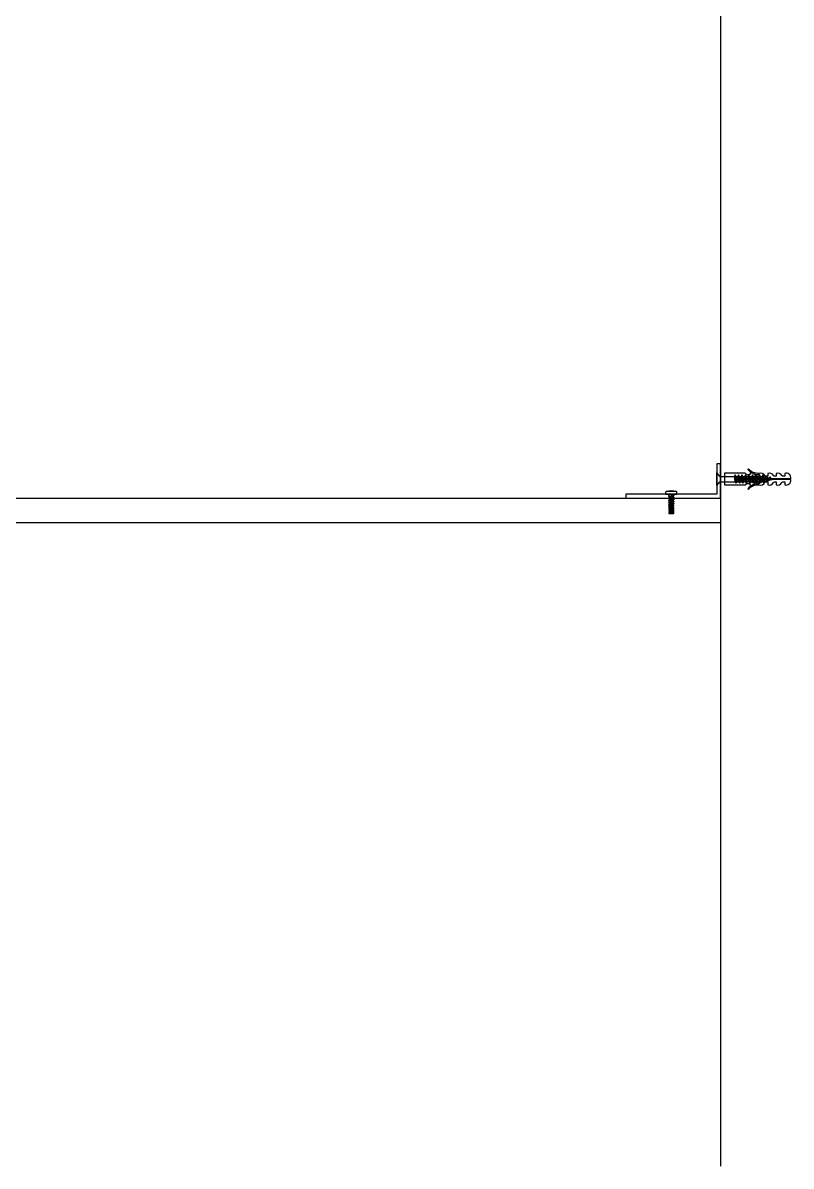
# Model space of a CAD drawing. Header units: inches. Extents: x 129892 to 140765, y 18172 to 24435.
# Drawn here: x 138962 to 139367, y 22873 to 23476 of the extents above; entities that cross this region are included whole.
import ezdxf

# ---------------------------------------------------------------- set-up
doc = ezdxf.new("R2010")
doc.units = ezdxf.units.IN
doc.header["$MEASUREMENT"] = 0

# ---------------------------------------------------------------- blocks, each defined once
blk = doc.blocks.new('A$C50743CB1')
blk.add_lwpolyline([(16.66, 7.94, 0.247638), (22.75, 10.51), (22.36, 10.83, -0.24938), (16.66, 8.44, 0.369054), (13.7, 7.25, -0.279225), (13.17, 6.93), (12.17, 6.93), (12.17, 8.44, 0.369054), (9.21, 7.25, -0.279225), (8.68, 6.93), (7.68, 6.93), (7.68, 8.44, 0.369054), (4.73, 7.25, -0.279225), (4.2, 6.93), (3.2, 6.93), (3.2, 8.44, 0.569838), (0, 5.69), (27.93, 5.69), (27.93, 5.14), (0, 5.14, 0.569838), (3.2, 2.39), (3.2, 3.9), (4.2, 3.9, -0.279225), (4.73, 3.58, 0.369054), (7.68, 2.39), (7.68, 3.9), (8.68, 3.9, -0.279225), (9.21, 3.58, 0.369054), (12.17, 2.39), (12.17, 3.9), (13.17, 3.9, -0.279225), (13.7, 3.58, 0.369054), (16.66, 2.39, -0.24938), (22.36, 0), (22.75, 0.32, 0.247638), (16.66, 2.9), (16.66, 3.9), (18.04, 3.9, -0.279225), (18.57, 3.58, 0.369054), (21.53, 2.39), (21.53, 3.13), (23.27, 3.13), (24.07, 2.32), (35, 2.32), (35, 8.51), (24.07, 8.51), (23.27, 7.71), (21.53, 7.71), (21.53, 8.44, 0.369054), (18.57, 7.25, -0.279225), (18.04, 6.93), (16.66, 6.93)], format="xyb", close=True)
blk = doc.blocks.new('A$C604D7AA8')
for p, q in [((3.25, 24.22), (7.59, 24.86)), ((7.59, 24.86), (3.25, 24.22)), ((4.04, 24.79), (3.25, 24.22)), ((3.25, 24.22), (4.04, 23.88)), ((4.54, 26.71), (3.76, 26.14)), ((7.01, 26.62), (3.76, 26.14)), ((3.76, 26.14), (4.3, 25.76)), ((4.03, 24.78), (4.3, 25.76)), ((4.04, 24.8), (6.69, 25.19)), ((4.04, 24.8), (6.69, 25.19)), ((4.04, 23.88), (6.79, 24.29)), ((6.79, 24.29), (4.04, 23.88)), ((5.06, 28.61), (4.27, 28.04)), ((5.86, 28.27), (4.27, 28.04)), ((4.27, 28.04), (4.81, 27.66)), ((6.45, 26.08), (4.3, 25.76)), ((4.55, 26.71), (4.81, 27.66)), ((4.55, 26.71), (6.22, 26.96)), ((4.55, 26.71), (6.22, 26.96)), ((5.86, 28.27), (4.81, 27.66)), ((5.06, 28.61), (5.42, 29.94)), ((5.06, 28.61), (5.86, 28.27)), ((6.22, 26.96), (5.42, 29.94)), ((6.22, 26.96), (7.01, 26.62)), ((7.01, 26.62), (6.45, 26.08)), ((6.69, 25.19), (6.45, 26.08)), ((6.69, 25.19), (7.59, 24.86)), ((7.59, 24.86), (6.79, 24.29)), ((6.79, 23.38), (6.79, 24.29)), ((7.58, 23.04), (3.25, 22.4)), ((3.25, 22.4), (7.58, 23.04)), ((4.03, 22.97), (3.25, 22.4)), ((3.25, 22.4), (4.03, 22.06)), ((3.25, 20.57), (7.59, 21.21)), ((7.59, 21.21), (3.25, 20.57)), ((4.04, 21.14), (3.25, 20.57)), ((3.25, 20.57), (4.04, 20.23)), ((3.25, 18.74), (7.58, 19.38)), ((7.58, 19.38), (3.25, 18.74)), ((4.03, 19.31), (3.25, 18.74)), ((3.25, 18.74), (4.03, 18.4)), ((4.03, 22.97), (4.03, 23.89)), ((4.03, 21.14), (4.03, 22.06)), ((4.03, 19.31), (4.03, 20.23)), ((4.03, 17.48), (4.03, 18.4)), ((4.04, 22.97), (6.79, 23.38)), ((6.79, 22.46), (4.04, 22.06)), ((4.04, 21.14), (6.79, 21.55)), ((4.04, 21.14), (6.79, 21.55)), ((6.79, 20.63), (4.04, 20.23)), ((4.04, 19.32), (6.79, 19.72)), ((4.04, 19.32), (6.79, 19.72)), ((6.79, 18.81), (4.04, 18.4)), ((6.79, 18.81), (4.04, 18.4)), ((6.79, 23.38), (7.58, 23.04)), ((7.58, 23.04), (6.79, 22.46)), ((6.79, 22.46), (6.79, 21.55)), ((6.79, 21.55), (7.59, 21.21)), ((7.59, 21.21), (6.79, 20.63)), ((6.79, 19.72), (6.79, 20.63)), ((6.79, 19.72), (7.58, 19.38)), ((7.58, 19.38), (6.79, 18.81)), ((6.79, 17.89), (6.79, 18.81)), ((3.25, 16.91), (7.59, 17.55)), ((7.59, 17.55), (3.25, 16.91)), ((4.04, 17.48), (3.25, 16.91)), ((3.25, 16.91), (4.04, 16.57)), ((3.25, 15.08), (7.59, 15.72)), ((7.59, 15.72), (3.25, 15.08)), ((4.04, 15.65), (3.25, 15.08)), ((3.25, 15.08), (4.04, 14.75)), ((3.25, 13.25), (7.59, 13.89)), ((7.59, 13.89), (3.25, 13.25)), ((4.04, 13.82), (3.25, 13.25)), ((3.25, 13.25), (4.04, 12.91)), ((3.25, 11.43), (7.59, 12.07)), ((7.59, 12.07), (3.25, 11.43)), ((4.04, 17.49), (6.79, 17.89)), ((4.04, 17.48), (6.79, 17.89)), ((6.79, 16.98), (4.04, 16.57)), ((4.04, 15.65), (4.04, 16.57)), ((4.04, 15.66), (6.79, 16.06)), ((4.04, 15.66), (6.79, 16.06)), ((6.79, 15.15), (4.04, 14.74)), ((6.79, 15.15), (4.04, 14.74)), ((4.04, 13.82), (4.04, 14.75)), ((4.04, 13.82), (6.79, 14.23)), ((6.79, 13.32), (4.04, 12.91)), ((4.04, 12), (4.04, 12.91)), ((4.04, 12), (6.79, 12.41)), ((4.04, 12), (6.79, 12.41)), ((6.79, 17.89), (7.59, 17.55)), ((7.59, 17.55), (6.79, 16.98)), ((6.79, 16.98), (6.79, 16.07)), ((6.79, 16.06), (7.59, 15.72)), ((7.59, 15.72), (6.79, 15.15)), ((6.79, 15.15), (6.79, 14.23)), ((6.79, 14.23), (7.59, 13.89)), ((7.59, 13.89), (6.79, 13.32)), ((6.79, 12.41), (6.79, 13.32)), ((6.79, 12.41), (7.59, 12.07)), ((7.59, 12.07), (6.79, 11.49)), ((4.04, 12), (3.25, 11.43)), ((3.25, 11.43), (4.04, 11.09)), ((3.25, 9.6), (7.58, 10.24)), ((7.58, 10.24), (3.25, 9.6)), ((4.03, 10.17), (3.25, 9.6)), ((3.25, 9.6), (4.04, 9.26)), ((4.03, 1.5), (4.03, 9.27)), ((6.79, 11.49), (4.04, 11.09)), ((6.79, 11.49), (4.04, 11.09)), ((4.04, 10.17), (4.04, 11.09)), ((4.04, 10.17), (6.79, 10.58)), ((4.04, 10.18), (6.79, 10.58)), ((6.79, 9.67), (4.04, 9.26)), ((6.79, 10.58), (6.79, 11.49)), ((6.79, 10.58), (7.58, 10.24)), ((7.58, 10.24), (6.79, 9.67)), ((6.79, 1.5), (6.79, 9.66)), ((3.85, 0), (2, 0)), ((6.97, 0), (3.85, 0)), ((8.83, 0), (6.97, 0))]:
    blk.add_line(p, q)
blk.add_lwpolyline([(4.03, 1.5), (2, 0), (8.83, 0), (6.79, 1.5)])
at = {"rotation": 270}
blk.add_blockref('A$C50743CB1', (0, 39), dxfattribs=at)
blk = doc.blocks.new('A$C0CAF297A')
at = {"color": 7, "linetype": 'Continuous', "lineweight": 15}
for p, q in [((1.23, 10.26), (1.78, 9.62)), ((1.57, 9.56), (1.57, 9.42)), ((1.57, 8.49), (1.57, 8.36)), ((1.57, 7.42), (1.57, 7.29)), ((1.57, 6.36), (1.57, 6.22)), ((1.68, 9.62), (1.65, 9.62)), ((1.68, 9.62), (2.46, 9.62)), ((2.14, 8.02), (2.14, 7.78)), ((2.14, 6.96), (2.14, 6.72)), ((2.46, 9.62), (3.38, 9.62)), ((3.86, 8.29), (3.86, 8.53)), ((3.86, 7.22), (3.86, 7.46)), ((3.86, 6.16), (3.86, 6.4)), ((4.22, 9.62), (4.77, 10.26)), ((4.43, 8.89), (4.43, 9.02)), ((4.43, 7.82), (4.43, 7.96)), ((4.43, 6.76), (4.43, 6.89)), ((1.57, 5.29), (1.57, 5.16)), ((1.57, 4.22), (1.57, 4.09)), ((1.57, 3.16), (1.57, 3.02)), ((1.57, 2.09), (1.57, 1.96)), ((1.57, 1.02), (1.57, 0.89)), ((2.14, 5.89), (2.14, 5.65)), ((2.14, 4.82), (2.14, 4.58)), ((2.14, 3.76), (2.14, 3.52)), ((2.14, 2.69), (2.14, 2.45)), ((2.14, 1.62), (2.14, 1.38)), ((2.14, 0.56), (2.14, 0.32)), ((3.86, 5.09), (3.86, 5.33)), ((3.86, 4.02), (3.86, 4.26)), ((3.86, 2.96), (3.86, 3.2)), ((3.86, 1.89), (3.86, 2.13)), ((3.86, 0.82), (3.86, 1.06)), ((4.43, 5.69), (4.43, 5.82)), ((4.43, 4.62), (4.43, 4.76)), ((4.43, 3.56), (4.43, 3.69)), ((4.43, 2.49), (4.43, 2.62)), ((4.43, 1.42), (4.43, 1.56)), ((4.43, 0.36), (4.43, 0.49))]:
    blk.add_line(p, q, dxfattribs=at)
blk.add_line((1.62, 0), (3.86, 0))
blk.add_lwpolyline([(0.5, 11.76), (5.5, 11.76, -0.414214), (6, 11.26), (6, 10.26), (0, 10.26), (0, 11.26, -0.414214)], format="xyb", close=True)
blk.add_lwpolyline([(1.23, 10.26), (4.77, 10.26)])
at = {"color": 7, "linetype": 'Continuous', "lineweight": 15, "flags": 128}
for points in [[(4.4, 7.99), (4.41, 7.98), (4.42, 7.98), (4.43, 7.97), (4.43, 7.96), (4.43, 7.96), (4.43, 7.95), (4.43, 7.94), (4.42, 7.94), (4.42, 7.93), (4.41, 7.92), (4.39, 7.92), (4.38, 7.91), (4.36, 7.9), (4.34, 7.9), (4.32, 7.89), (4.3, 7.88), (4.27, 7.87), (4.24, 7.87), (4.21, 7.86), (4.17, 7.85), (4.13, 7.84), (4.09, 7.84), (4.05, 7.83), (4.01, 7.82), (3.97, 7.81), (3.92, 7.81), (3.88, 7.8), (3.83, 7.79), (3.78, 7.79), (3.74, 7.78), (3.68, 7.77), (3.62, 7.77), (3.56, 7.76), (3.49, 7.75), (3.43, 7.74), (3.37, 7.74), (3.31, 7.73), (3.25, 7.72), (3.19, 7.71), (3.13, 7.7), (3.06, 7.7), (3, 7.69), (2.94, 7.68), (2.88, 7.67), (2.82, 7.67), (2.76, 7.66), (2.7, 7.65), (2.64, 7.64), (2.59, 7.64), (2.54, 7.63), (2.49, 7.63), (2.44, 7.62), (2.39, 7.61), (2.33, 7.61), (2.28, 7.6), (2.23, 7.59), (2.18, 7.59), (2.13, 7.58), (2.08, 7.57), (2.04, 7.57), (1.99, 7.56), (1.95, 7.55), (1.91, 7.54), (1.87, 7.54), (1.84, 7.53), (1.8, 7.52), (1.77, 7.51), (1.74, 7.51), (1.72, 7.5), (1.69, 7.49), (1.67, 7.49), (1.65, 7.48), (1.63, 7.47), (1.61, 7.46), (1.6, 7.46), (1.59, 7.45), (1.58, 7.44), (1.57, 7.44), (1.57, 7.43), (1.57, 7.42), (1.57, 7.42)], [(4.4, 6.92), (4.41, 6.92), (4.42, 6.91), (4.43, 6.9), (4.43, 6.9), (4.43, 6.89), (4.43, 6.88), (4.43, 6.88), (4.42, 6.87), (4.42, 6.86), (4.41, 6.86), (4.39, 6.85), (4.38, 6.84), (4.36, 6.84), (4.34, 6.83), (4.32, 6.82), (4.3, 6.82), (4.27, 6.81), (4.24, 6.8), (4.21, 6.79), (4.17, 6.78), (4.13, 6.78), (4.09, 6.77), (4.05, 6.76), (4.01, 6.75), (3.97, 6.75), (3.92, 6.74), (3.88, 6.73), (3.83, 6.73), (3.78, 6.72), (3.74, 6.71), (3.68, 6.71), (3.62, 6.7), (3.56, 6.69), (3.49, 6.68), (3.43, 6.68), (3.37, 6.67), (3.31, 6.66), (3.25, 6.65), (3.19, 6.65), (3.13, 6.64), (3.06, 6.63), (3, 6.62), (2.94, 6.61), (2.88, 6.61), (2.82, 6.6), (2.76, 6.59), (2.7, 6.59), (2.64, 6.58), (2.59, 6.57), (2.54, 6.56), (2.49, 6.56), (2.44, 6.55), (2.39, 6.55), (2.33, 6.54), (2.28, 6.53), (2.23, 6.53), (2.18, 6.52), (2.13, 6.51), (2.08, 6.51), (2.04, 6.5), (1.99, 6.49), (1.95, 6.48), (1.91, 6.48), (1.87, 6.47), (1.84, 6.46), (1.8, 6.45), (1.77, 6.45), (1.74, 6.44), (1.72, 6.43), (1.69, 6.43), (1.67, 6.42), (1.65, 6.41), (1.63, 6.4), (1.61, 6.4), (1.6, 6.39), (1.59, 6.38), (1.58, 6.38), (1.57, 6.37), (1.57, 6.36), (1.57, 6.36), (1.57, 6.36)], [(4.4, 5.85), (4.41, 5.85), (4.42, 5.84), (4.43, 5.84), (4.43, 5.83), (4.43, 5.82), (4.43, 5.82), (4.43, 5.81), (4.42, 5.8), (4.42, 5.8), (4.41, 5.79), (4.39, 5.78), (4.38, 5.78), (4.36, 5.77), (4.34, 5.76), (4.32, 5.76), (4.3, 5.75), (4.27, 5.74), (4.24, 5.73), (4.21, 5.72), (4.17, 5.72), (4.13, 5.71), (4.09, 5.7), (4.05, 5.69), (4.01, 5.69), (3.97, 5.68), (3.92, 5.67), (3.88, 5.67), (3.83, 5.66), (3.78, 5.65), (3.74, 5.65), (3.68, 5.64), (3.62, 5.63), (3.56, 5.62), (3.49, 5.62), (3.43, 5.61), (3.37, 5.6), (3.31, 5.59), (3.25, 5.59), (3.19, 5.58), (3.13, 5.57), (3.06, 5.56), (3, 5.56), (2.94, 5.55), (2.88, 5.54), (2.82, 5.53), (2.76, 5.53), (2.7, 5.52), (2.64, 5.51), (2.59, 5.5), (2.54, 5.5), (2.49, 5.49), (2.44, 5.49), (2.39, 5.48), (2.33, 5.47), (2.28, 5.47), (2.23, 5.46), (2.18, 5.45), (2.13, 5.45), (2.08, 5.44), (2.04, 5.43), (1.99, 5.42), (1.95, 5.42), (1.91, 5.41), (1.87, 5.4), (1.84, 5.4), (1.8, 5.39), (1.77, 5.38), (1.74, 5.37), (1.72, 5.37), (1.69, 5.36), (1.67, 5.35), (1.65, 5.35), (1.63, 5.34), (1.61, 5.33), (1.6, 5.32), (1.59, 5.32), (1.58, 5.31), (1.57, 5.3), (1.57, 5.3), (1.57, 5.29), (1.57, 5.29)], [(4.4, 4.79), (4.41, 4.78), (4.42, 4.78), (4.43, 4.77), (4.43, 4.76), (4.43, 4.76), (4.43, 4.75), (4.43, 4.74), (4.42, 4.74), (4.42, 4.73), (4.41, 4.72), (4.39, 4.72), (4.38, 4.71), (4.36, 4.7), (4.34, 4.7), (4.32, 4.69), (4.3, 4.68), (4.27, 4.67), (4.24, 4.67), (4.21, 4.66), (4.17, 4.65), (4.13, 4.64), (4.09, 4.63), (4.05, 4.63), (4.01, 4.62), (3.97, 4.61), (3.92, 4.61), (3.88, 4.6), (3.83, 4.59), (3.78, 4.59), (3.74, 4.58), (3.68, 4.57), (3.62, 4.57), (3.56, 4.56), (3.49, 4.55), (3.43, 4.54), (3.37, 4.54), (3.31, 4.53), (3.25, 4.52), (3.19, 4.51), (3.13, 4.5), (3.06, 4.5), (3, 4.49), (2.94, 4.48), (2.88, 4.47), (2.82, 4.47), (2.76, 4.46), (2.7, 4.45), (2.64, 4.44), (2.59, 4.44), (2.54, 4.43), (2.49, 4.43), (2.44, 4.42), (2.39, 4.41), (2.33, 4.41), (2.28, 4.4), (2.23, 4.39), (2.18, 4.39), (2.13, 4.38), (2.08, 4.37), (2.04, 4.37), (1.99, 4.36), (1.95, 4.35), (1.91, 4.34), (1.87, 4.34), (1.84, 4.33), (1.8, 4.32), (1.77, 4.31), (1.74, 4.31), (1.72, 4.3), (1.69, 4.29), (1.67, 4.29), (1.65, 4.28), (1.63, 4.27), (1.61, 4.26), (1.6, 4.26), (1.59, 4.25), (1.58, 4.24), (1.57, 4.24), (1.57, 4.23), (1.57, 4.22), (1.57, 4.22)], [(4.4, 3.72), (4.41, 3.72), (4.42, 3.71), (4.43, 3.7), (4.43, 3.7), (4.43, 3.69), (4.43, 3.68), (4.43, 3.68), (4.42, 3.67), (4.42, 3.66), (4.41, 3.66), (4.39, 3.65), (4.38, 3.64), (4.36, 3.64), (4.34, 3.63), (4.32, 3.62), (4.3, 3.61), (4.27, 3.61), (4.24, 3.6), (4.21, 3.59), (4.17, 3.58), (4.13, 3.58), (4.09, 3.57), (4.05, 3.56), (4.01, 3.55), (3.97, 3.55), (3.92, 3.54), (3.88, 3.53), (3.83, 3.53), (3.78, 3.52), (3.74, 3.51), (3.68, 3.51), (3.62, 3.5), (3.56, 3.49), (3.49, 3.48), (3.43, 3.48), (3.37, 3.47), (3.31, 3.46), (3.25, 3.45), (3.19, 3.45), (3.13, 3.44), (3.06, 3.43), (3, 3.42), (2.94, 3.41), (2.88, 3.41), (2.82, 3.4), (2.76, 3.39), (2.7, 3.39), (2.64, 3.38), (2.59, 3.37), (2.54, 3.36), (2.49, 3.36), (2.44, 3.35), (2.39, 3.35), (2.33, 3.34), (2.28, 3.33), (2.23, 3.33), (2.18, 3.32), (2.13, 3.31), (2.08, 3.31), (2.04, 3.3), (1.99, 3.29), (1.95, 3.28), (1.91, 3.28), (1.87, 3.27), (1.84, 3.26), (1.8, 3.25), (1.77, 3.25), (1.74, 3.24), (1.72, 3.23), (1.69, 3.23), (1.67, 3.22), (1.65, 3.21), (1.63, 3.2), (1.61, 3.2), (1.6, 3.19), (1.59, 3.18), (1.58, 3.18), (1.57, 3.17), (1.57, 3.16), (1.57, 3.16), (1.57, 3.16)], [(4.4, 2.65), (4.41, 2.65), (4.42, 2.64), (4.43, 2.64), (4.43, 2.63), (4.43, 2.62), (4.43, 2.62), (4.43, 2.61), (4.42, 2.6), (4.42, 2.6), (4.41, 2.59), (4.39, 2.58), (4.38, 2.58), (4.36, 2.57), (4.34, 2.56), (4.32, 2.56), (4.3, 2.55), (4.27, 2.54), (4.24, 2.53), (4.21, 2.52), (4.17, 2.52), (4.13, 2.51), (4.09, 2.5), (4.05, 2.49), (4.01, 2.49), (3.97, 2.48), (3.92, 2.47), (3.88, 2.47), (3.83, 2.46), (3.78, 2.45), (3.74, 2.45), (3.68, 2.44), (3.62, 2.43), (3.56, 2.42), (3.49, 2.42), (3.43, 2.41), (3.37, 2.4), (3.31, 2.39), (3.25, 2.39), (3.19, 2.38), (3.13, 2.37), (3.06, 2.36), (3, 2.36), (2.94, 2.35), (2.88, 2.34), (2.82, 2.33), (2.76, 2.33), (2.7, 2.32), (2.64, 2.31), (2.59, 2.3), (2.54, 2.3), (2.49, 2.29), (2.44, 2.29), (2.39, 2.28), (2.33, 2.27), (2.28, 2.27), (2.23, 2.26), (2.18, 2.25), (2.13, 2.25), (2.08, 2.24), (2.04, 2.23), (1.99, 2.22), (1.95, 2.22), (1.91, 2.21), (1.87, 2.2), (1.84, 2.2), (1.8, 2.19), (1.77, 2.18), (1.74, 2.17), (1.72, 2.17), (1.69, 2.16), (1.67, 2.15), (1.65, 2.15), (1.63, 2.14), (1.61, 2.13), (1.6, 2.12), (1.59, 2.12), (1.58, 2.11), (1.57, 2.1), (1.57, 2.1), (1.57, 2.09), (1.57, 2.09)], [(4.4, 1.59), (4.41, 1.58), (4.42, 1.58), (4.43, 1.57), (4.43, 1.56), (4.43, 1.56), (4.43, 1.55), (4.43, 1.54), (4.42, 1.54), (4.42, 1.53), (4.41, 1.52), (4.39, 1.52), (4.38, 1.51), (4.36, 1.5), (4.34, 1.5), (4.32, 1.49), (4.3, 1.48), (4.27, 1.47), (4.24, 1.47), (4.21, 1.46), (4.17, 1.45), (4.13, 1.44), (4.09, 1.43), (4.05, 1.43), (4.01, 1.42), (3.97, 1.41), (3.92, 1.41), (3.88, 1.4), (3.83, 1.39), (3.78, 1.39), (3.74, 1.38), (3.68, 1.37), (3.62, 1.37), (3.56, 1.36), (3.49, 1.35), (3.43, 1.34), (3.37, 1.33), (3.31, 1.33), (3.25, 1.32), (3.19, 1.31), (3.13, 1.3), (3.06, 1.3), (3, 1.29), (2.94, 1.28), (2.88, 1.27), (2.82, 1.27), (2.76, 1.26), (2.7, 1.25), (2.64, 1.24), (2.59, 1.24), (2.54, 1.23), (2.49, 1.22), (2.44, 1.22), (2.39, 1.21), (2.33, 1.21), (2.28, 1.2), (2.23, 1.19), (2.18, 1.19), (2.13, 1.18), (2.08, 1.17), (2.04, 1.16), (1.99, 1.16), (1.95, 1.15), (1.91, 1.14), (1.87, 1.14), (1.84, 1.13), (1.8, 1.12), (1.77, 1.11), (1.74, 1.11), (1.72, 1.1), (1.69, 1.09), (1.67, 1.09), (1.65, 1.08), (1.63, 1.07), (1.61, 1.06), (1.6, 1.06), (1.59, 1.05), (1.58, 1.04), (1.57, 1.03), (1.57, 1.03), (1.57, 1.02), (1.57, 1.02)], [(4.4, 0.52), (4.41, 0.52), (4.42, 0.51), (4.43, 0.5), (4.43, 0.49), (4.43, 0.49), (4.43, 0.48), (4.43, 0.48), (4.42, 0.47), (4.42, 0.46), (4.41, 0.46), (4.39, 0.45), (4.38, 0.44), (4.36, 0.44), (4.34, 0.43), (4.32, 0.42), (4.3, 0.41), (4.27, 0.41), (4.24, 0.4), (4.21, 0.39), (4.17, 0.38), (4.13, 0.38), (4.09, 0.37), (4.05, 0.36), (4.01, 0.35), (3.97, 0.35), (3.92, 0.34), (3.88, 0.33), (3.83, 0.33), (3.78, 0.32), (3.74, 0.31), (3.68, 0.31), (3.62, 0.3), (3.56, 0.29), (3.49, 0.28), (3.43, 0.28), (3.37, 0.27), (3.31, 0.26), (3.25, 0.25), (3.19, 0.25), (3.13, 0.24), (3.06, 0.23), (3, 0.22), (2.94, 0.21), (2.88, 0.21), (2.82, 0.2), (2.76, 0.19), (2.7, 0.18), (2.64, 0.18), (2.59, 0.17), (2.54, 0.16), (2.49, 0.16), (2.44, 0.15), (2.39, 0.15), (2.33, 0.14), (2.28, 0.13), (2.23, 0.13), (2.18, 0.12), (2.13, 0.11), (2.08, 0.11), (2.04, 0.1), (1.99, 0.09), (1.95, 0.08), (1.91, 0.08), (1.87, 0.07), (1.84, 0.06), (1.8, 0.05), (1.77, 0.05), (1.74, 0.04), (1.72, 0.03), (1.69, 0.03), (1.67, 0.02), (1.65, 0.01), (1.63, 0), (1.62, 0)]]:
    blk.add_lwpolyline(points, dxfattribs=at)
blk.add_arc((3, 5.87), 6.39, 66.98728, 113.01272)
at = {"color": 7, "linetype": 'Continuous', "lineweight": 15}
for centre, radius, start, end in [((-37.3, 75.61), 76.63, 300.50446, 300.55496), ((-24.23, -34.53), 50.95, 58.92718, 59.54714), ((-20.82, 46.7), 44.28, 300.41969, 301.29327), ((-21.75, -31.42), 46.1, 58.7762, 59.57012), ((-19.87, 44.03), 42.41, 300.40424, 301.34464), ((-22.03, -32.96), 46.64, 58.78081, 59.56552), ((-20.39, 43.84), 43.43, 300.41514, 301.33368), ((-22.03, -34.03), 46.64, 58.78081, 59.56552), ((3.54, 7.15), 2.48, 93.69136, 126.62937), ((0.65, 8.64), 1.49, 7.62468, 19.36367), ((-1.49, 29.57), 21.03, 280.04498, 285.13325), ((25.87, -27.72), 42.41, 120.40421, 121.34466), ((26.29, -29.5), 43.24, 120.41321, 121.33566), ((26.39, -30.73), 43.43, 120.41525, 121.33363), ((27.75, 47.74), 46.1, 238.77622, 239.5701), ((28.03, 47.13), 46.64, 238.78074, 239.56549), ((28.03, 46.07), 46.64, 238.78073, 239.56547), ((5.35, 8.64), 1.49, 139, 154.96017), ((32.59, 56.96), 55.58, 239.05279, 239.53166), ((-20.39, 42.78), 43.43, 300.41518, 301.33364), ((-22.03, -35.08), 46.63, 58.78071, 59.56562), ((-20.39, 41.7), 43.42, 300.41509, 301.33379), ((-22.03, -36.16), 46.65, 58.78085, 59.56555), ((-20.39, 40.63), 43.42, 300.41509, 301.33379), ((-22.03, -37.23), 46.65, 58.78085, 59.56555), ((-20.39, 39.57), 43.42, 300.41509, 301.33379), ((-22.03, -38.3), 46.65, 58.78085, 59.56555), ((-20.39, 38.51), 43.43, 300.41518, 301.33364), ((-22.03, -39.35), 46.63, 58.78071, 59.56562), ((-20.39, 37.44), 43.43, 300.44784, 301.33364), ((26.38, -31.78), 43.41, 120.41507, 121.3338), ((26.39, -32.86), 43.42, 120.41517, 121.33371), ((26.39, -33.92), 43.42, 120.41517, 121.33371), ((26.39, -34.99), 43.42, 120.41517, 121.33371), ((26.38, -36.05), 43.41, 120.41507, 121.3338), ((28.03, 44.99), 46.63, 238.78072, 239.56555), ((28.03, 43.93), 46.63, 238.78072, 239.56555), ((28.03, 42.86), 46.63, 238.78072, 239.56555), ((28.03, 41.8), 46.64, 238.78073, 239.56547), ((28.03, 40.73), 46.64, 238.78073, 239.56547), ((26.38, -37.12), 43.41, 120.41507, 121.24581)]:
    blk.add_arc(centre, radius, start, end, dxfattribs=at)
for points, knots in [([(2.46, 9.62), (2.31, 9.6), (2.17, 9.59), (1.93, 9.55), (1.82, 9.53), (1.66, 9.48), (1.6, 9.46), (1.56, 9.43), (1.56, 9.41), (1.6, 9.39)], [0, 0, 0, 0, 0.25, 0.25, 0.5, 0.5, 0.75, 0.75, 1, 1, 1, 1]), ([(4.43, 9.02), (4.43, 9), (4.4, 8.98), (4.25, 8.93), (4.14, 8.91), (3.94, 8.88), (3.87, 8.86), (3.72, 8.84), (3.64, 8.83), (3.38, 8.8), (3.19, 8.78), (2.81, 8.73), (2.62, 8.71), (2.36, 8.68), (2.28, 8.67), (2.13, 8.65), (2.06, 8.64), (1.86, 8.6), (1.75, 8.58), (1.6, 8.53), (1.57, 8.51), (1.57, 8.49)], [0, 0, 0, 0, 0.125, 0.125, 0.25, 0.25, 0.3125, 0.3125, 0.375, 0.375, 0.5, 0.5, 0.625, 0.625, 0.6875, 0.6875, 0.75, 0.75, 0.875, 0.875, 1, 1, 1, 1]), ([(4.43, 8.89), (4.43, 8.87), (4.39, 8.84), (4.23, 8.79), (4.1, 8.77), (3.81, 8.72), (3.64, 8.7), (3.26, 8.65), (3.05, 8.63), (2.65, 8.58), (2.45, 8.55), (2.12, 8.51), (1.97, 8.49), (1.72, 8.44), (1.64, 8.41), (1.56, 8.37), (1.56, 8.35), (1.6, 8.32)], [0, 0, 0, 0, 0.125, 0.125, 0.25, 0.25, 0.375, 0.375, 0.5, 0.5, 0.625, 0.625, 0.75, 0.75, 0.875, 0.875, 1, 1, 1, 1]), ([(4.43, 7.82), (4.43, 7.8), (4.4, 7.78), (4.25, 7.73), (4.14, 7.71), (3.94, 7.68), (3.87, 7.66), (3.72, 7.64), (3.64, 7.63), (3.38, 7.6), (3.19, 7.58), (2.81, 7.53), (2.62, 7.51), (2.36, 7.48), (2.28, 7.47), (2.13, 7.45), (2.06, 7.44), (1.86, 7.4), (1.75, 7.38), (1.6, 7.33), (1.57, 7.31), (1.57, 7.29)], [0, 0, 0, 0, 0.125, 0.125, 0.25, 0.25, 0.3125, 0.3125, 0.375, 0.375, 0.5, 0.5, 0.625, 0.625, 0.6875, 0.6875, 0.75, 0.75, 0.875, 0.875, 1, 1, 1, 1]), ([(4.43, 6.76), (4.43, 6.74), (4.4, 6.71), (4.25, 6.67), (4.14, 6.64), (3.94, 6.61), (3.87, 6.6), (3.72, 6.58), (3.64, 6.57), (3.38, 6.54), (3.19, 6.51), (2.81, 6.47), (2.62, 6.44), (2.36, 6.41), (2.28, 6.4), (2.13, 6.38), (2.06, 6.37), (1.86, 6.34), (1.75, 6.31), (1.6, 6.26), (1.57, 6.24), (1.57, 6.22)], [0, 0, 0, 0, 0.125, 0.125, 0.25, 0.25, 0.3125, 0.3125, 0.375, 0.375, 0.5, 0.5, 0.625, 0.625, 0.6875, 0.6875, 0.75, 0.75, 0.875, 0.875, 1, 1, 1, 1]), ([(3.81, 8.5), (3.8, 8.5), (3.79, 8.49), (3.78, 8.48), (3.75, 8.47), (3.73, 8.46), (3.7, 8.45), (3.67, 8.44), (3.64, 8.43), (3.6, 8.42), (3.57, 8.41), (3.53, 8.4), (3.5, 8.39), (3.46, 8.38), (3.42, 8.38), (3.38, 8.37), (3.34, 8.36), (3.29, 8.35), (3.25, 8.34), (3.2, 8.33), (3.15, 8.32), (3.1, 8.31), (3.05, 8.3), (3, 8.29), (2.95, 8.28), (2.9, 8.27), (2.86, 8.26), (2.81, 8.25), (2.76, 8.24), (2.72, 8.23), (2.68, 8.22), (2.63, 8.21), (2.59, 8.2), (2.55, 8.2), (2.51, 8.19), (2.47, 8.18), (2.43, 8.17), (2.4, 8.16), (2.36, 8.15), (2.33, 8.14), (2.3, 8.13), (2.28, 8.12), (2.25, 8.11), (2.23, 8.1), (2.21, 8.09), (2.19, 8.08), (2.18, 8.07), (2.17, 8.06), (2.16, 8.05), (2.15, 8.04), (2.14, 8.03), (2.14, 8.03), (2.14, 8.02)], [0, 0, 0, 0, 0.015027, 0.035073, 0.056128, 0.077201, 0.098252, 0.119243, 0.140134, 0.160888, 0.180539, 0.200002, 0.21925, 0.238259, 0.257019, 0.275892, 0.295017, 0.314372, 0.334863, 0.355543, 0.376377, 0.397327, 0.418355, 0.439423, 0.459535, 0.479612, 0.49962, 0.519527, 0.5393, 0.558909, 0.578323, 0.597517, 0.61736, 0.636998, 0.656867, 0.677003, 0.697377, 0.717959, 0.737767, 0.757701, 0.777729, 0.797817, 0.817931, 0.838038, 0.858101, 0.878089, 0.89891, 0.919574, 0.940047, 0.960295, 0.980289, 1, 1, 1, 1]), ([(3.81, 7.43), (3.8, 7.43), (3.79, 7.42), (3.78, 7.42), (3.75, 7.4), (3.73, 7.39), (3.7, 7.38), (3.67, 7.37), (3.64, 7.36), (3.6, 7.35), (3.57, 7.34), (3.53, 7.33), (3.5, 7.33), (3.46, 7.32), (3.42, 7.31), (3.38, 7.3), (3.34, 7.29), (3.29, 7.28), (3.25, 7.27), (3.2, 7.26), (3.15, 7.25), (3.1, 7.24), (3.05, 7.23), (3, 7.22), (2.95, 7.21), (2.9, 7.2), (2.86, 7.19), (2.81, 7.18), (2.76, 7.17), (2.72, 7.16), (2.68, 7.15), (2.63, 7.15), (2.59, 7.14), (2.55, 7.13), (2.51, 7.12), (2.47, 7.11), (2.43, 7.1), (2.4, 7.09), (2.36, 7.08), (2.33, 7.07), (2.3, 7.06), (2.28, 7.05), (2.25, 7.04), (2.23, 7.03), (2.21, 7.02), (2.19, 7.01), (2.18, 7), (2.17, 6.99), (2.16, 6.98), (2.15, 6.97), (2.14, 6.96), (2.14, 6.96), (2.14, 6.96)], [0, 0, 0, 0, 0.015022, 0.035067, 0.056123, 0.077196, 0.098247, 0.119238, 0.140129, 0.160884, 0.180534, 0.199997, 0.219246, 0.238254, 0.257015, 0.275888, 0.295014, 0.314368, 0.334859, 0.35554, 0.376373, 0.397323, 0.418352, 0.43942, 0.459532, 0.479609, 0.499618, 0.519525, 0.539298, 0.558906, 0.578321, 0.597515, 0.617358, 0.636996, 0.656865, 0.677001, 0.697376, 0.717957, 0.737765, 0.757699, 0.777727, 0.797816, 0.81793, 0.838037, 0.858101, 0.878088, 0.898909, 0.919573, 0.940046, 0.960295, 0.980289, 1, 1, 1, 1]), ([(3.81, 6.37), (3.8, 6.36), (3.79, 6.36), (3.78, 6.35), (3.75, 6.34), (3.73, 6.33), (3.7, 6.32), (3.67, 6.31), (3.64, 6.3), (3.6, 6.29), (3.57, 6.28), (3.53, 6.27), (3.5, 6.26), (3.46, 6.25), (3.42, 6.24), (3.38, 6.23), (3.34, 6.23), (3.29, 6.22), (3.25, 6.21), (3.2, 6.2), (3.15, 6.19), (3.1, 6.18), (3.05, 6.17), (3, 6.16), (2.95, 6.15), (2.9, 6.14), (2.86, 6.13), (2.81, 6.12), (2.76, 6.11), (2.72, 6.1), (2.68, 6.09), (2.63, 6.08), (2.59, 6.07), (2.55, 6.06), (2.51, 6.05), (2.47, 6.04), (2.43, 6.03), (2.4, 6.02), (2.36, 6.02), (2.33, 6.01), (2.3, 6), (2.28, 5.99), (2.25, 5.98), (2.23, 5.97), (2.21, 5.96), (2.19, 5.95), (2.18, 5.94), (2.17, 5.93), (2.16, 5.92), (2.15, 5.91), (2.14, 5.9), (2.14, 5.89), (2.14, 5.89)], [0, 0, 0, 0, 0.015022, 0.035068, 0.056123, 0.077196, 0.098248, 0.119238, 0.14013, 0.160884, 0.180534, 0.199998, 0.219246, 0.238255, 0.257015, 0.275888, 0.295014, 0.314368, 0.33486, 0.35554, 0.376373, 0.397323, 0.418352, 0.439421, 0.459532, 0.479609, 0.499618, 0.519525, 0.539298, 0.558906, 0.578321, 0.597515, 0.617358, 0.636996, 0.656865, 0.677001, 0.697376, 0.717957, 0.737765, 0.757699, 0.777727, 0.797816, 0.81793, 0.838037, 0.858101, 0.878088, 0.898909, 0.919574, 0.940046, 0.960295, 0.980289, 1, 1, 1, 1]), ([(3.86, 8.29), (3.86, 8.29), (3.86, 8.28), (3.85, 8.27), (3.85, 8.26), (3.84, 8.25), (3.83, 8.24), (3.81, 8.23), (3.8, 8.23), (3.78, 8.22), (3.75, 8.2), (3.73, 8.19), (3.7, 8.18), (3.67, 8.17), (3.64, 8.16), (3.6, 8.15), (3.57, 8.14), (3.53, 8.13), (3.5, 8.13), (3.46, 8.12), (3.42, 8.11), (3.38, 8.1), (3.34, 8.09), (3.29, 8.08), (3.25, 8.07), (3.2, 8.06), (3.15, 8.05), (3.1, 8.04), (3.05, 8.03), (3, 8.02), (2.95, 8.01), (2.9, 8), (2.86, 7.99), (2.81, 7.98), (2.76, 7.97), (2.72, 7.96), (2.68, 7.95), (2.63, 7.95), (2.59, 7.94), (2.55, 7.93), (2.51, 7.92), (2.47, 7.91), (2.43, 7.9), (2.4, 7.89), (2.36, 7.88), (2.33, 7.87), (2.3, 7.86), (2.28, 7.85), (2.25, 7.84), (2.23, 7.83), (2.21, 7.82), (2.2, 7.82), (2.19, 7.81), (2.19, 7.81)], [0, 0, 0, 0, 0.018809, 0.037876, 0.057178, 0.076688, 0.096379, 0.116219, 0.136178, 0.156223, 0.177278, 0.198351, 0.219402, 0.240393, 0.261284, 0.282037, 0.301688, 0.321151, 0.340399, 0.359407, 0.378167, 0.39704, 0.416165, 0.435519, 0.45601, 0.47669, 0.497523, 0.518473, 0.539501, 0.560569, 0.58068, 0.600757, 0.620765, 0.640672, 0.660445, 0.680053, 0.699467, 0.718661, 0.738503, 0.758141, 0.77801, 0.798146, 0.81852, 0.839101, 0.858909, 0.878842, 0.89887, 0.918958, 0.939072, 0.959178, 0.979242, 0.999229, 1, 1, 1, 1]), ([(3.86, 7.22), (3.86, 7.22), (3.86, 7.21), (3.85, 7.21), (3.85, 7.2), (3.84, 7.19), (3.83, 7.18), (3.81, 7.17), (3.8, 7.16), (3.78, 7.15), (3.75, 7.14), (3.73, 7.13), (3.7, 7.12), (3.67, 7.11), (3.64, 7.1), (3.6, 7.09), (3.57, 7.08), (3.53, 7.07), (3.5, 7.06), (3.46, 7.05), (3.42, 7.04), (3.38, 7.03), (3.34, 7.03), (3.29, 7.02), (3.25, 7.01), (3.2, 7), (3.15, 6.99), (3.1, 6.98), (3.05, 6.97), (3, 6.96), (2.95, 6.95), (2.9, 6.94), (2.86, 6.93), (2.81, 6.92), (2.76, 6.91), (2.72, 6.9), (2.68, 6.89), (2.63, 6.88), (2.59, 6.87), (2.55, 6.86), (2.51, 6.85), (2.47, 6.84), (2.43, 6.83), (2.4, 6.82), (2.36, 6.82), (2.33, 6.81), (2.3, 6.8), (2.28, 6.79), (2.25, 6.78), (2.23, 6.77), (2.21, 6.76), (2.2, 6.75), (2.19, 6.75), (2.19, 6.75)], [0, 0, 0, 0, 0.018809, 0.037877, 0.057179, 0.076689, 0.096379, 0.11622, 0.136179, 0.156224, 0.177279, 0.198352, 0.219403, 0.240394, 0.261285, 0.282039, 0.301689, 0.321152, 0.340401, 0.359409, 0.378169, 0.397041, 0.416167, 0.435521, 0.456012, 0.476692, 0.497525, 0.518475, 0.539504, 0.560572, 0.580683, 0.60076, 0.620768, 0.640675, 0.660448, 0.680056, 0.699471, 0.718664, 0.738507, 0.758145, 0.778013, 0.798149, 0.818524, 0.839105, 0.858913, 0.878847, 0.898874, 0.918963, 0.939077, 0.959183, 0.979247, 0.999234, 1, 1, 1, 1]), ([(3.86, 6.16), (3.86, 6.15), (3.86, 6.15), (3.85, 6.14), (3.85, 6.13), (3.84, 6.12), (3.83, 6.11), (3.81, 6.1), (3.8, 6.09), (3.78, 6.08), (3.75, 6.07), (3.73, 6.06), (3.7, 6.05), (3.67, 6.04), (3.64, 6.03), (3.6, 6.02), (3.57, 6.01), (3.53, 6), (3.5, 5.99), (3.46, 5.98), (3.42, 5.98), (3.38, 5.97), (3.34, 5.96), (3.29, 5.95), (3.25, 5.94), (3.2, 5.93), (3.15, 5.92), (3.1, 5.91), (3.05, 5.9), (3, 5.89), (2.95, 5.88), (2.9, 5.87), (2.86, 5.86), (2.81, 5.85), (2.76, 5.84), (2.72, 5.83), (2.68, 5.82), (2.63, 5.81), (2.59, 5.8), (2.55, 5.8), (2.51, 5.79), (2.47, 5.78), (2.43, 5.77), (2.4, 5.76), (2.36, 5.75), (2.33, 5.74), (2.3, 5.73), (2.28, 5.72), (2.25, 5.71), (2.23, 5.7), (2.21, 5.69), (2.2, 5.68), (2.19, 5.68), (2.19, 5.68)], [0, 0, 0, 0, 0.018809, 0.037877, 0.057179, 0.076689, 0.096379, 0.11622, 0.136179, 0.156224, 0.177279, 0.198352, 0.219403, 0.240394, 0.261285, 0.282039, 0.301689, 0.321152, 0.340401, 0.359409, 0.378169, 0.397041, 0.416167, 0.435521, 0.456012, 0.476692, 0.497525, 0.518475, 0.539504, 0.560572, 0.580683, 0.60076, 0.620768, 0.640675, 0.660448, 0.680056, 0.699471, 0.718664, 0.738507, 0.758145, 0.778013, 0.798149, 0.818524, 0.839105, 0.858913, 0.878847, 0.898874, 0.918963, 0.939077, 0.959183, 0.979247, 0.999234, 1, 1, 1, 1]), ([(4.4, 9.05), (4.41, 9.05), (4.41, 9.05), (4.42, 9.04), (4.43, 9.04), (4.43, 9.03), (4.43, 9.02), (4.43, 9.02)], [0, 0, 0, 0, 0.162479, 0.37481, 0.585282, 0.79373, 1, 1, 1, 1]), ([(4.43, 5.69), (4.43, 5.67), (4.4, 5.65), (4.25, 5.6), (4.14, 5.58), (3.94, 5.54), (3.87, 5.53), (3.72, 5.51), (3.64, 5.5), (3.38, 5.47), (3.19, 5.45), (2.81, 5.4), (2.62, 5.37), (2.36, 5.34), (2.28, 5.33), (2.13, 5.31), (2.06, 5.3), (1.86, 5.27), (1.75, 5.24), (1.6, 5.2), (1.57, 5.17), (1.57, 5.16)], [0, 0, 0, 0, 0.125, 0.125, 0.25, 0.25, 0.3125, 0.3125, 0.375, 0.375, 0.5, 0.5, 0.625, 0.625, 0.6875, 0.6875, 0.75, 0.75, 0.875, 0.875, 1, 1, 1, 1]), ([(4.43, 4.62), (4.43, 4.6), (4.4, 4.58), (4.25, 4.53), (4.14, 4.51), (3.94, 4.48), (3.87, 4.46), (3.72, 4.44), (3.64, 4.43), (3.38, 4.4), (3.19, 4.38), (2.81, 4.33), (2.62, 4.31), (2.36, 4.28), (2.28, 4.27), (2.13, 4.25), (2.06, 4.24), (1.86, 4.2), (1.75, 4.18), (1.6, 4.13), (1.57, 4.11), (1.57, 4.09)], [0, 0, 0, 0, 0.125, 0.125, 0.25, 0.25, 0.3125, 0.3125, 0.375, 0.375, 0.5, 0.5, 0.625, 0.625, 0.6875, 0.6875, 0.75, 0.75, 0.875, 0.875, 1, 1, 1, 1]), ([(4.43, 3.56), (4.43, 3.54), (4.4, 3.51), (4.25, 3.47), (4.14, 3.44), (3.94, 3.41), (3.87, 3.4), (3.72, 3.38), (3.64, 3.37), (3.38, 3.34), (3.19, 3.31), (2.81, 3.26), (2.62, 3.24), (2.36, 3.21), (2.28, 3.2), (2.13, 3.18), (2.06, 3.17), (1.86, 3.14), (1.75, 3.11), (1.6, 3.06), (1.57, 3.04), (1.57, 3.02)], [0, 0, 0, 0, 0.125, 0.125, 0.25, 0.25, 0.3125, 0.3125, 0.375, 0.375, 0.5, 0.5, 0.625, 0.625, 0.6875, 0.6875, 0.75, 0.75, 0.875, 0.875, 1, 1, 1, 1]), ([(4.43, 2.49), (4.43, 2.47), (4.4, 2.45), (4.25, 2.4), (4.14, 2.38), (3.94, 2.34), (3.87, 2.33), (3.72, 2.31), (3.64, 2.3), (3.38, 2.27), (3.19, 2.25), (2.81, 2.2), (2.62, 2.17), (2.36, 2.14), (2.28, 2.13), (2.13, 2.11), (2.06, 2.1), (1.86, 2.07), (1.75, 2.04), (1.6, 2), (1.57, 1.97), (1.57, 1.96)], [0, 0, 0, 0, 0.125, 0.125, 0.25, 0.25, 0.3125, 0.3125, 0.375, 0.375, 0.5, 0.5, 0.625, 0.625, 0.6875, 0.6875, 0.75, 0.75, 0.875, 0.875, 1, 1, 1, 1]), ([(4.43, 1.42), (4.43, 1.4), (4.4, 1.38), (4.25, 1.33), (4.14, 1.31), (3.94, 1.27), (3.87, 1.26), (3.72, 1.24), (3.64, 1.23), (3.38, 1.2), (3.19, 1.18), (2.81, 1.13), (2.62, 1.11), (2.36, 1.08), (2.28, 1.07), (2.13, 1.05), (2.06, 1.04), (1.86, 1), (1.75, 0.98), (1.6, 0.93), (1.57, 0.91), (1.57, 0.89)], [0, 0, 0, 0, 0.125, 0.125, 0.25, 0.25, 0.3125, 0.3125, 0.375, 0.375, 0.5, 0.5, 0.625, 0.625, 0.6875, 0.6875, 0.75, 0.75, 0.875, 0.875, 1, 1, 1, 1]), ([(3.81, 5.3), (3.8, 5.3), (3.79, 5.29), (3.78, 5.28), (3.75, 5.27), (3.73, 5.26), (3.7, 5.25), (3.67, 5.24), (3.64, 5.23), (3.6, 5.22), (3.57, 5.21), (3.53, 5.2), (3.5, 5.19), (3.46, 5.18), (3.42, 5.18), (3.38, 5.17), (3.34, 5.16), (3.29, 5.15), (3.25, 5.14), (3.2, 5.13), (3.15, 5.12), (3.1, 5.11), (3.05, 5.1), (3, 5.09), (2.95, 5.08), (2.9, 5.07), (2.86, 5.06), (2.81, 5.05), (2.76, 5.04), (2.72, 5.03), (2.68, 5.02), (2.63, 5.01), (2.59, 5), (2.55, 5), (2.51, 4.99), (2.47, 4.98), (2.43, 4.97), (2.4, 4.96), (2.36, 4.95), (2.33, 4.94), (2.3, 4.93), (2.28, 4.92), (2.25, 4.91), (2.23, 4.9), (2.21, 4.89), (2.19, 4.88), (2.18, 4.87), (2.17, 4.86), (2.16, 4.85), (2.15, 4.84), (2.14, 4.83), (2.14, 4.83), (2.14, 4.82)], [0, 0, 0, 0, 0.015022, 0.035068, 0.056123, 0.077196, 0.098248, 0.119238, 0.14013, 0.160884, 0.180534, 0.199998, 0.219246, 0.238255, 0.257015, 0.275888, 0.295014, 0.314368, 0.33486, 0.35554, 0.376373, 0.397323, 0.418352, 0.439421, 0.459532, 0.479609, 0.499618, 0.519525, 0.539298, 0.558906, 0.578321, 0.597515, 0.617358, 0.636996, 0.656865, 0.677001, 0.697376, 0.717957, 0.737765, 0.7577, 0.777727, 0.797816, 0.81793, 0.838037, 0.858101, 0.878088, 0.898909, 0.919574, 0.940046, 0.960295, 0.980289, 1, 1, 1, 1]), ([(3.81, 4.23), (3.8, 4.23), (3.79, 4.22), (3.78, 4.22), (3.75, 4.2), (3.73, 4.19), (3.7, 4.18), (3.67, 4.17), (3.64, 4.16), (3.6, 4.15), (3.57, 4.14), (3.53, 4.13), (3.5, 4.13), (3.46, 4.12), (3.42, 4.11), (3.38, 4.1), (3.34, 4.09), (3.29, 4.08), (3.25, 4.07), (3.2, 4.06), (3.15, 4.05), (3.1, 4.04), (3.05, 4.03), (3, 4.02), (2.95, 4.01), (2.9, 4), (2.86, 3.99), (2.81, 3.98), (2.76, 3.97), (2.72, 3.96), (2.68, 3.95), (2.63, 3.95), (2.59, 3.94), (2.55, 3.93), (2.51, 3.92), (2.47, 3.91), (2.43, 3.9), (2.4, 3.89), (2.36, 3.88), (2.33, 3.87), (2.3, 3.86), (2.28, 3.85), (2.25, 3.84), (2.23, 3.83), (2.21, 3.82), (2.19, 3.81), (2.18, 3.8), (2.17, 3.79), (2.16, 3.78), (2.15, 3.77), (2.14, 3.76), (2.14, 3.76), (2.14, 3.76)], [0, 0, 0, 0, 0.015022, 0.035068, 0.056123, 0.077196, 0.098248, 0.119238, 0.14013, 0.160884, 0.180534, 0.199998, 0.219246, 0.238255, 0.257015, 0.275888, 0.295014, 0.314368, 0.33486, 0.35554, 0.376373, 0.397324, 0.418352, 0.439421, 0.459532, 0.479609, 0.499618, 0.519525, 0.539298, 0.558906, 0.578321, 0.597515, 0.617358, 0.636996, 0.656865, 0.677001, 0.697376, 0.717957, 0.737765, 0.757699, 0.777727, 0.797816, 0.81793, 0.838037, 0.858101, 0.878088, 0.898909, 0.919574, 0.940046, 0.960295, 0.980289, 1, 1, 1, 1]), ([(3.81, 3.17), (3.8, 3.16), (3.79, 3.16), (3.78, 3.15), (3.75, 3.14), (3.73, 3.13), (3.7, 3.12), (3.67, 3.11), (3.64, 3.1), (3.6, 3.09), (3.57, 3.08), (3.53, 3.07), (3.5, 3.06), (3.46, 3.05), (3.42, 3.04), (3.38, 3.03), (3.34, 3.03), (3.29, 3.02), (3.25, 3.01), (3.2, 3), (3.15, 2.99), (3.1, 2.98), (3.05, 2.97), (3, 2.96), (2.95, 2.95), (2.9, 2.94), (2.86, 2.93), (2.81, 2.92), (2.76, 2.91), (2.72, 2.9), (2.68, 2.89), (2.63, 2.88), (2.59, 2.87), (2.55, 2.86), (2.51, 2.85), (2.47, 2.84), (2.43, 2.83), (2.4, 2.82), (2.36, 2.81), (2.33, 2.81), (2.3, 2.8), (2.28, 2.79), (2.25, 2.78), (2.23, 2.77), (2.21, 2.76), (2.19, 2.75), (2.18, 2.74), (2.17, 2.73), (2.16, 2.72), (2.15, 2.71), (2.14, 2.7), (2.14, 2.69), (2.14, 2.69)], [0, 0, 0, 0, 0.015022, 0.035068, 0.056123, 0.077196, 0.098248, 0.119238, 0.14013, 0.160884, 0.180534, 0.199998, 0.219246, 0.238255, 0.257015, 0.275888, 0.295014, 0.314368, 0.33486, 0.35554, 0.376373, 0.397324, 0.418352, 0.439421, 0.459532, 0.479609, 0.499618, 0.519525, 0.539298, 0.558906, 0.578321, 0.597515, 0.617358, 0.636996, 0.656865, 0.677001, 0.697376, 0.717957, 0.737765, 0.757699, 0.777727, 0.797816, 0.81793, 0.838037, 0.858101, 0.878088, 0.898909, 0.919574, 0.940046, 0.960295, 0.980289, 1, 1, 1, 1]), ([(3.81, 2.1), (3.8, 2.1), (3.79, 2.09), (3.78, 2.08), (3.75, 2.07), (3.73, 2.06), (3.7, 2.05), (3.67, 2.04), (3.64, 2.03), (3.6, 2.02), (3.57, 2.01), (3.53, 2), (3.5, 1.99), (3.46, 1.98), (3.42, 1.98), (3.38, 1.97), (3.34, 1.96), (3.29, 1.95), (3.25, 1.94), (3.2, 1.93), (3.15, 1.92), (3.1, 1.91), (3.05, 1.9), (3, 1.89), (2.95, 1.88), (2.9, 1.87), (2.86, 1.86), (2.81, 1.85), (2.76, 1.84), (2.72, 1.83), (2.68, 1.82), (2.63, 1.81), (2.59, 1.8), (2.55, 1.8), (2.51, 1.79), (2.47, 1.78), (2.43, 1.77), (2.4, 1.76), (2.36, 1.75), (2.33, 1.74), (2.3, 1.73), (2.28, 1.72), (2.25, 1.71), (2.23, 1.7), (2.21, 1.69), (2.19, 1.68), (2.18, 1.67), (2.17, 1.66), (2.16, 1.65), (2.15, 1.64), (2.14, 1.63), (2.14, 1.62), (2.14, 1.62)], [0, 0, 0, 0, 0.015022, 0.035068, 0.056123, 0.077196, 0.098248, 0.119238, 0.14013, 0.160884, 0.180534, 0.199998, 0.219246, 0.238255, 0.257015, 0.275888, 0.295014, 0.314368, 0.33486, 0.35554, 0.376373, 0.397324, 0.418352, 0.439421, 0.459532, 0.479609, 0.499618, 0.519525, 0.539298, 0.558906, 0.578321, 0.597515, 0.617358, 0.636996, 0.656865, 0.677001, 0.697376, 0.717957, 0.737765, 0.757699, 0.777727, 0.797816, 0.81793, 0.838037, 0.858101, 0.878088, 0.898909, 0.919574, 0.940046, 0.960295, 0.980289, 1, 1, 1, 1]), ([(3.81, 1.03), (3.8, 1.03), (3.79, 1.02), (3.78, 1.01), (3.75, 1), (3.73, 0.99), (3.7, 0.98), (3.67, 0.97), (3.64, 0.96), (3.6, 0.95), (3.57, 0.94), (3.53, 0.93), (3.5, 0.93), (3.46, 0.92), (3.42, 0.91), (3.38, 0.9), (3.34, 0.89), (3.29, 0.88), (3.25, 0.87), (3.2, 0.86), (3.15, 0.85), (3.1, 0.84), (3.05, 0.83), (3, 0.82), (2.95, 0.81), (2.9, 0.8), (2.86, 0.79), (2.81, 0.78), (2.76, 0.77), (2.72, 0.76), (2.68, 0.75), (2.63, 0.75), (2.59, 0.74), (2.55, 0.73), (2.51, 0.72), (2.47, 0.71), (2.43, 0.7), (2.4, 0.69), (2.36, 0.68), (2.33, 0.67), (2.3, 0.66), (2.28, 0.65), (2.25, 0.64), (2.23, 0.63), (2.21, 0.62), (2.19, 0.61), (2.18, 0.6), (2.17, 0.59), (2.16, 0.58), (2.15, 0.57), (2.14, 0.56), (2.14, 0.56), (2.14, 0.56)], [0, 0, 0, 0, 0.015022, 0.035068, 0.056123, 0.077196, 0.098248, 0.119238, 0.14013, 0.160884, 0.180534, 0.199998, 0.219246, 0.238255, 0.257015, 0.275888, 0.295014, 0.314368, 0.33486, 0.35554, 0.376373, 0.397324, 0.418352, 0.439421, 0.459532, 0.479609, 0.499618, 0.519525, 0.539298, 0.558906, 0.578321, 0.597515, 0.617358, 0.636996, 0.656865, 0.677001, 0.697376, 0.717957, 0.737765, 0.757699, 0.777727, 0.797816, 0.81793, 0.838037, 0.858101, 0.878088, 0.898909, 0.919574, 0.940046, 0.960295, 0.980289, 1, 1, 1, 1]), ([(3.86, 5.09), (3.86, 5.09), (3.86, 5.08), (3.85, 5.07), (3.85, 5.06), (3.84, 5.05), (3.83, 5.04), (3.81, 5.04), (3.8, 5.03), (3.78, 5.02), (3.75, 5), (3.73, 4.99), (3.7, 4.98), (3.67, 4.97), (3.64, 4.96), (3.6, 4.95), (3.57, 4.94), (3.53, 4.93), (3.5, 4.93), (3.46, 4.92), (3.42, 4.91), (3.38, 4.9), (3.34, 4.89), (3.29, 4.88), (3.25, 4.87), (3.2, 4.86), (3.15, 4.85), (3.1, 4.84), (3.05, 4.83), (3, 4.82), (2.95, 4.81), (2.9, 4.8), (2.86, 4.79), (2.81, 4.78), (2.76, 4.77), (2.72, 4.76), (2.68, 4.75), (2.63, 4.75), (2.59, 4.74), (2.55, 4.73), (2.51, 4.72), (2.47, 4.71), (2.43, 4.7), (2.4, 4.69), (2.36, 4.68), (2.33, 4.67), (2.3, 4.66), (2.28, 4.65), (2.25, 4.64), (2.23, 4.63), (2.21, 4.62), (2.2, 4.62), (2.19, 4.61), (2.19, 4.61)], [0, 0, 0, 0, 0.018809, 0.037877, 0.057179, 0.076689, 0.096379, 0.11622, 0.136179, 0.156224, 0.177279, 0.198352, 0.219403, 0.240394, 0.261285, 0.282039, 0.301689, 0.321152, 0.340401, 0.359409, 0.378169, 0.397041, 0.416167, 0.435521, 0.456012, 0.476692, 0.497525, 0.518475, 0.539504, 0.560572, 0.580683, 0.60076, 0.620768, 0.640675, 0.660448, 0.680056, 0.699471, 0.718664, 0.738507, 0.758145, 0.778013, 0.798149, 0.818524, 0.839105, 0.858913, 0.878847, 0.898874, 0.918963, 0.939077, 0.959183, 0.979247, 0.999234, 1, 1, 1, 1]), ([(3.86, 4.02), (3.86, 4.02), (3.86, 4.01), (3.85, 4.01), (3.85, 4), (3.84, 3.99), (3.83, 3.98), (3.81, 3.97), (3.8, 3.96), (3.78, 3.95), (3.75, 3.94), (3.73, 3.93), (3.7, 3.92), (3.67, 3.91), (3.64, 3.9), (3.6, 3.89), (3.57, 3.88), (3.53, 3.87), (3.5, 3.86), (3.46, 3.85), (3.42, 3.84), (3.38, 3.83), (3.34, 3.83), (3.29, 3.82), (3.25, 3.81), (3.2, 3.8), (3.15, 3.79), (3.1, 3.78), (3.05, 3.77), (3, 3.76), (2.95, 3.75), (2.9, 3.74), (2.86, 3.73), (2.81, 3.72), (2.76, 3.71), (2.72, 3.7), (2.68, 3.69), (2.63, 3.68), (2.59, 3.67), (2.55, 3.66), (2.51, 3.65), (2.47, 3.64), (2.43, 3.63), (2.4, 3.62), (2.36, 3.61), (2.33, 3.61), (2.3, 3.6), (2.28, 3.59), (2.25, 3.58), (2.23, 3.57), (2.21, 3.56), (2.2, 3.55), (2.19, 3.55), (2.19, 3.55)], [0, 0, 0, 0, 0.018809, 0.037877, 0.057179, 0.076689, 0.096379, 0.11622, 0.136179, 0.156224, 0.177279, 0.198352, 0.219403, 0.240394, 0.261285, 0.282039, 0.301689, 0.321152, 0.340401, 0.359409, 0.378169, 0.397041, 0.416167, 0.435521, 0.456012, 0.476692, 0.497525, 0.518475, 0.539504, 0.560572, 0.580683, 0.60076, 0.620768, 0.640675, 0.660448, 0.680056, 0.699471, 0.718664, 0.738507, 0.758145, 0.778013, 0.798149, 0.818524, 0.839105, 0.858913, 0.878847, 0.898874, 0.918963, 0.939077, 0.959183, 0.979247, 0.999234, 1, 1, 1, 1]), ([(3.86, 2.96), (3.86, 2.95), (3.86, 2.95), (3.85, 2.94), (3.85, 2.93), (3.84, 2.92), (3.83, 2.91), (3.81, 2.9), (3.8, 2.89), (3.78, 2.88), (3.75, 2.87), (3.73, 2.86), (3.7, 2.85), (3.67, 2.84), (3.64, 2.83), (3.6, 2.82), (3.57, 2.81), (3.53, 2.8), (3.5, 2.79), (3.46, 2.78), (3.42, 2.78), (3.38, 2.77), (3.34, 2.76), (3.29, 2.75), (3.25, 2.74), (3.2, 2.73), (3.15, 2.72), (3.1, 2.71), (3.05, 2.7), (3, 2.69), (2.95, 2.68), (2.9, 2.67), (2.86, 2.66), (2.81, 2.65), (2.76, 2.64), (2.72, 2.63), (2.68, 2.62), (2.63, 2.61), (2.59, 2.6), (2.55, 2.6), (2.51, 2.59), (2.47, 2.58), (2.43, 2.57), (2.4, 2.56), (2.36, 2.55), (2.33, 2.54), (2.3, 2.53), (2.28, 2.52), (2.25, 2.51), (2.23, 2.5), (2.21, 2.49), (2.2, 2.48), (2.19, 2.48), (2.19, 2.48)], [0, 0, 0, 0, 0.018809, 0.037877, 0.057179, 0.076689, 0.096379, 0.11622, 0.136179, 0.156224, 0.177279, 0.198352, 0.219403, 0.240394, 0.261285, 0.282039, 0.301689, 0.321152, 0.340401, 0.359409, 0.378169, 0.397041, 0.416167, 0.435521, 0.456012, 0.476692, 0.497525, 0.518475, 0.539504, 0.560572, 0.580683, 0.60076, 0.620768, 0.640675, 0.660448, 0.680056, 0.699471, 0.718664, 0.738507, 0.758145, 0.778013, 0.798149, 0.818524, 0.839105, 0.858913, 0.878847, 0.898874, 0.918963, 0.939077, 0.959183, 0.979247, 0.999234, 1, 1, 1, 1]), ([(3.86, 1.89), (3.86, 1.89), (3.86, 1.88), (3.85, 1.87), (3.85, 1.86), (3.84, 1.85), (3.83, 1.84), (3.81, 1.83), (3.8, 1.82), (3.78, 1.81), (3.75, 1.8), (3.73, 1.79), (3.7, 1.78), (3.67, 1.77), (3.64, 1.76), (3.6, 1.75), (3.57, 1.74), (3.53, 1.73), (3.5, 1.73), (3.46, 1.72), (3.42, 1.71), (3.38, 1.7), (3.34, 1.69), (3.29, 1.68), (3.25, 1.67), (3.2, 1.66), (3.15, 1.65), (3.1, 1.64), (3.05, 1.63), (3, 1.62), (2.95, 1.61), (2.9, 1.6), (2.86, 1.59), (2.81, 1.58), (2.76, 1.57), (2.72, 1.56), (2.68, 1.55), (2.63, 1.55), (2.59, 1.54), (2.55, 1.53), (2.51, 1.52), (2.47, 1.51), (2.43, 1.5), (2.4, 1.49), (2.36, 1.48), (2.33, 1.47), (2.3, 1.46), (2.28, 1.45), (2.25, 1.44), (2.23, 1.43), (2.21, 1.42), (2.2, 1.41), (2.19, 1.41), (2.19, 1.41)], [0, 0, 0, 0, 0.018809, 0.037877, 0.057179, 0.076689, 0.096379, 0.11622, 0.136179, 0.156224, 0.177279, 0.198352, 0.219403, 0.240394, 0.261285, 0.282039, 0.301689, 0.321152, 0.340401, 0.359409, 0.378169, 0.397041, 0.416167, 0.435521, 0.456012, 0.476692, 0.497525, 0.518475, 0.539504, 0.560572, 0.580683, 0.60076, 0.620768, 0.640675, 0.660448, 0.680056, 0.699471, 0.718664, 0.738507, 0.758145, 0.778013, 0.798149, 0.818524, 0.839105, 0.858913, 0.878847, 0.898874, 0.918963, 0.939077, 0.959183, 0.979247, 0.999234, 1, 1, 1, 1]), ([(3.86, 0.82), (3.86, 0.82), (3.86, 0.81), (3.85, 0.8), (3.85, 0.8), (3.84, 0.79), (3.83, 0.78), (3.81, 0.77), (3.8, 0.76), (3.78, 0.75), (3.75, 0.74), (3.73, 0.73), (3.7, 0.72), (3.67, 0.71), (3.64, 0.7), (3.6, 0.69), (3.57, 0.68), (3.53, 0.67), (3.5, 0.66), (3.46, 0.65), (3.42, 0.64), (3.38, 0.63), (3.34, 0.62), (3.29, 0.62), (3.25, 0.61), (3.2, 0.6), (3.15, 0.59), (3.1, 0.58), (3.05, 0.57), (3, 0.56), (2.95, 0.54), (2.9, 0.53), (2.86, 0.53), (2.81, 0.52), (2.76, 0.51), (2.72, 0.5), (2.68, 0.49), (2.63, 0.48), (2.59, 0.47), (2.55, 0.46), (2.51, 0.45), (2.47, 0.44), (2.43, 0.43), (2.4, 0.42), (2.36, 0.41), (2.33, 0.4), (2.3, 0.39), (2.28, 0.38), (2.25, 0.37), (2.23, 0.36), (2.21, 0.35), (2.2, 0.35), (2.19, 0.34), (2.19, 0.34)], [0, 0, 0, 0, 0.018809, 0.037877, 0.057179, 0.076689, 0.096379, 0.11622, 0.136179, 0.156224, 0.177279, 0.198352, 0.219403, 0.240394, 0.261285, 0.282039, 0.301689, 0.321152, 0.340401, 0.359409, 0.378169, 0.397041, 0.416167, 0.435521, 0.456012, 0.476692, 0.497525, 0.518475, 0.539504, 0.560572, 0.580683, 0.60076, 0.620768, 0.640675, 0.660448, 0.680056, 0.699471, 0.718664, 0.738507, 0.758145, 0.778013, 0.798149, 0.818524, 0.839105, 0.858913, 0.878847, 0.898874, 0.918963, 0.939077, 0.959183, 0.979247, 0.999234, 1, 1, 1, 1]), ([(4.43, 0.36), (4.43, 0.34), (4.4, 0.31), (4.25, 0.27), (4.14, 0.24), (3.94, 0.21), (3.87, 0.2), (3.72, 0.18), (3.64, 0.17), (3.38, 0.14), (3.19, 0.11), (2.81, 0.06), (2.62, 0.04), (2.39, 0.01), (2.34, 0.01), (2.29, 0)], [0, 0, 0, 0, 0.125, 0.125, 0.25, 0.25, 0.3125, 0.3125, 0.375, 0.375, 0.5, 0.5, 0.625, 0.625, 0.6656194, 0.6656194, 0.6656194, 0.6656194])]:
    blk.add_open_spline(points, degree=3, knots=knots, dxfattribs=at)
for points in [[(1.68, 9.62), (1.6, 9.6), (1.57, 9.58), (1.57, 9.56)], [(1.57, 7.29), (1.57, 7.28), (1.58, 7.27), (1.6, 7.26)], [(1.57, 6.22), (1.57, 6.21), (1.58, 6.2), (1.6, 6.19)], [(1.57, 5.16), (1.57, 5.15), (1.58, 5.13), (1.6, 5.12)], [(1.57, 4.09), (1.57, 4.08), (1.58, 4.07), (1.6, 4.06)], [(1.57, 3.02), (1.57, 3.01), (1.58, 3), (1.6, 2.99)], [(1.57, 1.96), (1.57, 1.95), (1.58, 1.93), (1.6, 1.92)], [(1.57, 0.89), (1.57, 0.88), (1.58, 0.87), (1.6, 0.86)]]:
    blk.add_open_spline(points, degree=3, dxfattribs=at)
blk = doc.blocks.new('A$C43C13A02')
blk.add_lwpolyline([(2, 18), (2, 18), (2, 2), (50, 2), (50, 0), (0, 0), (0, 18), (2, 18)], close=True)

msp = doc.modelspace()

# ---------------------------------------------------------------- linework, layer by layer
msp.add_lwpolyline([(137729.56, 22872.62), (137729.56, 24024.99), (139329.56, 24024.99), (139329.56, 22872.62)])
msp.add_lwpolyline([(138443.06, 23224.99), (139329.56, 23224.99), (139329.56, 23211.99), (138443.06, 23211.99)], close=True)

# ---------------------------------------------------------------- block references
at = {"xscale": -1}
for name, p in [('A$C43C13A02', (139329.56, 23224.99)), ('A$C0CAF297A', (139306.56, 23216.73))]:
    msp.add_blockref(name, p, dxfattribs=at)
at = {"rotation": 270}
msp.add_blockref('A$C604D7AA8', (139327.56, 23240.4), dxfattribs=at)

doc.saveas('drawing.dxf')
